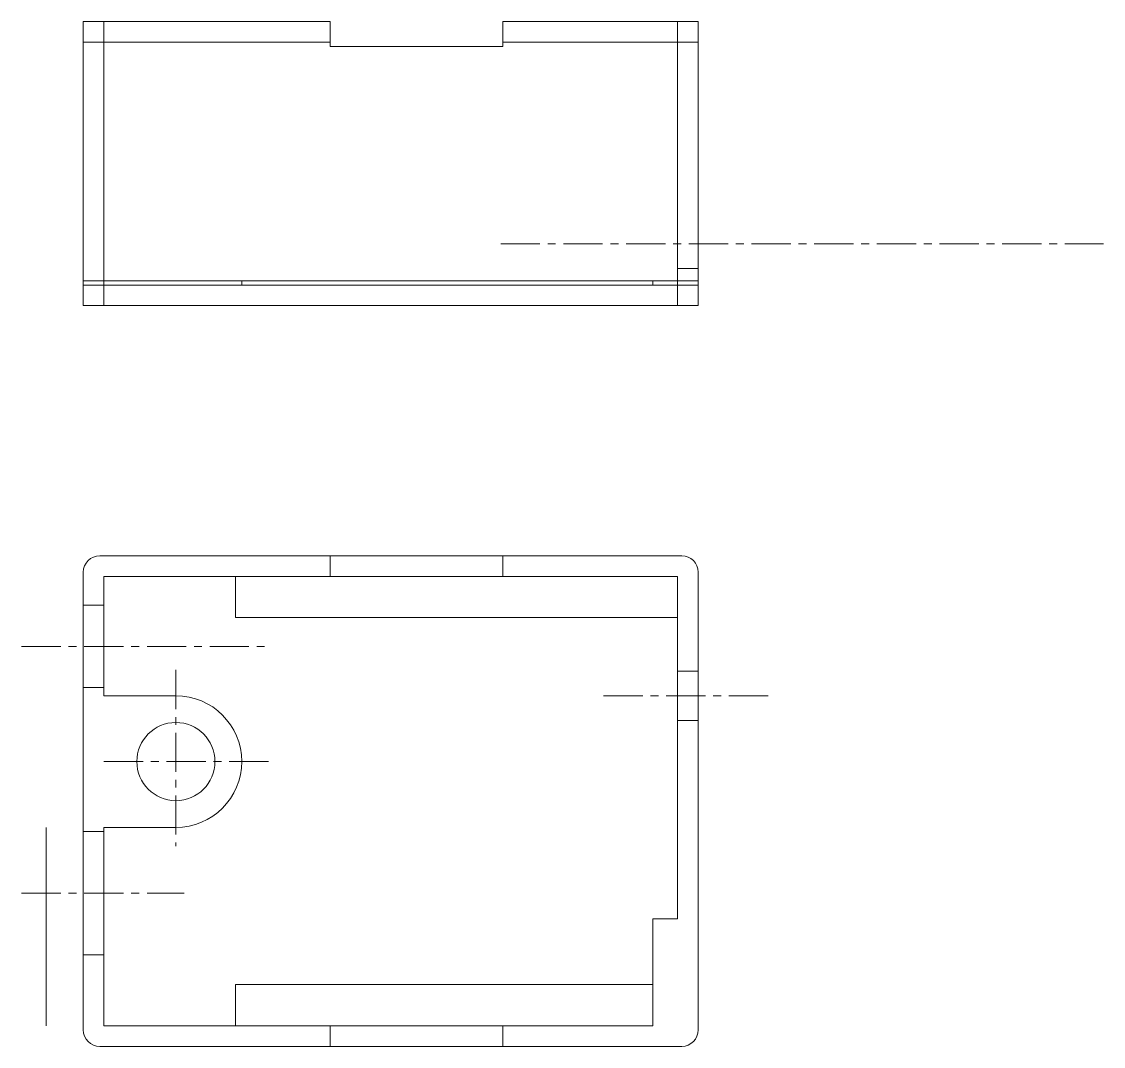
# Model space of a CAD drawing. Header units: millimetres. Extents: x -7 to 124, y -30 to 95.
import ezdxf

# ---------------------------------------------------------------- set-up
doc = ezdxf.new("R2010")
doc.units = ezdxf.units.MM
doc.linetypes.add('CENTERTINY', pattern=[7.62, 4.7625, -0.9525, 0.9525, -0.9525])
doc.layers.add('axes', color=2, linetype='CENTERTINY', lineweight=0, true_color=0xffff00)
doc.layers.add('const', color=3, linetype='Continuous', lineweight=0, true_color=0x00ff00)

msp = doc.modelspace()

# ---------------------------------------------------------------- linework, layer by layer
at = {"layer": 'axes'}
for p, q in [((50.75, 67.7), (124, 67.7)), ((-7.5, 18.8), (22.25, 18.8)), ((11.25, 15.93), (11.25, -5.49)), ((63.25, 12.8), (84, 12.8)), ((2.5, 4.8), (23.05, 4.8)), ((-7.5, -11.2), (12.25, -11.2))]:
    msp.add_line(p, q, dxfattribs=at)
at = {"layer": 'const'}
for p, q in [((0, 60.2), (0, 94.7)), ((0, 94.7), (30, 94.7)), ((2.5, 60.2), (2.5, 94.7)), ((30, 91.7), (30, 94.7)), ((51, 94.7), (74.75, 94.7)), ((51, 91.7), (51, 94.7)), ((72.25, 60.2), (72.25, 94.7)), ((74.75, 60.2), (74.75, 94.7)), ((0, 92.2), (30, 92.2)), ((51, 92.2), (74.75, 92.2)), ((30, 91.7), (51, 91.7)), ((72.25, 64.7), (74.75, 64.7)), ((0, 63.2), (74.75, 63.2)), ((19.25, 62.7), (19.25, 63.2)), ((69.25, 62.7), (69.25, 63.2)), ((0, 62.7), (74.75, 62.7)), ((0, 60.2), (74.75, 60.2)), ((2, 29.8), (72.75, 29.8)), ((30, 29.8), (30, 27.3)), ((51, 29.8), (51, 27.3)), ((0, 27.8), (0, -27.8)), ((74.75, 27.8), (74.75, -27.8)), ((2.5, 27.3), (72.25, 27.3)), ((2.5, 27.3), (2.5, 12.8)), ((18.5, 27.3), (18.5, 22.3)), ((72.25, 27.3), (72.25, -14.3)), ((0, 23.8), (2.5, 23.8)), ((18.5, 22.3), (72.25, 22.3)), ((72.25, 15.8), (74.75, 15.8)), ((0, 13.8), (2.5, 13.8)), ((2.5, 12.8), (11.25, 12.8)), ((72.25, 9.8), (74.75, 9.8)), ((-4.5, -3.2), (-4.5, -27.3)), ((0, -3.7), (2.5, -3.7)), ((2.5, -3.2), (2.5, -27.3)), ((2.5, -3.2), (11.25, -3.2)), ((69.25, -14.3), (69.25, -27.3)), ((69.25, -14.3), (72.25, -14.3)), ((0, -18.7), (2.5, -18.7)), ((18.5, -22.3), (69.25, -22.3)), ((18.5, -22.3), (18.5, -27.3)), ((2.5, -27.3), (69.25, -27.3)), ((30, -27.3), (30, -29.8)), ((51, -27.3), (51, -29.8)), ((2, -29.8), (72.75, -29.8))]:
    msp.add_line(p, q, dxfattribs=at)
msp.add_circle((11.25, 4.8), 4.75, dxfattribs=at)
for centre, radius, start, end in [((2, 27.8), 2, 90, 180), ((72.75, 27.8), 2, 0, 90), ((11.25, 4.8), 8, 270, 90), ((2, -27.8), 2, 180, 270), ((72.75, -27.8), 2, 270, 0)]:
    msp.add_arc(centre, radius, start, end, dxfattribs=at)

doc.saveas('drawing.dxf')
